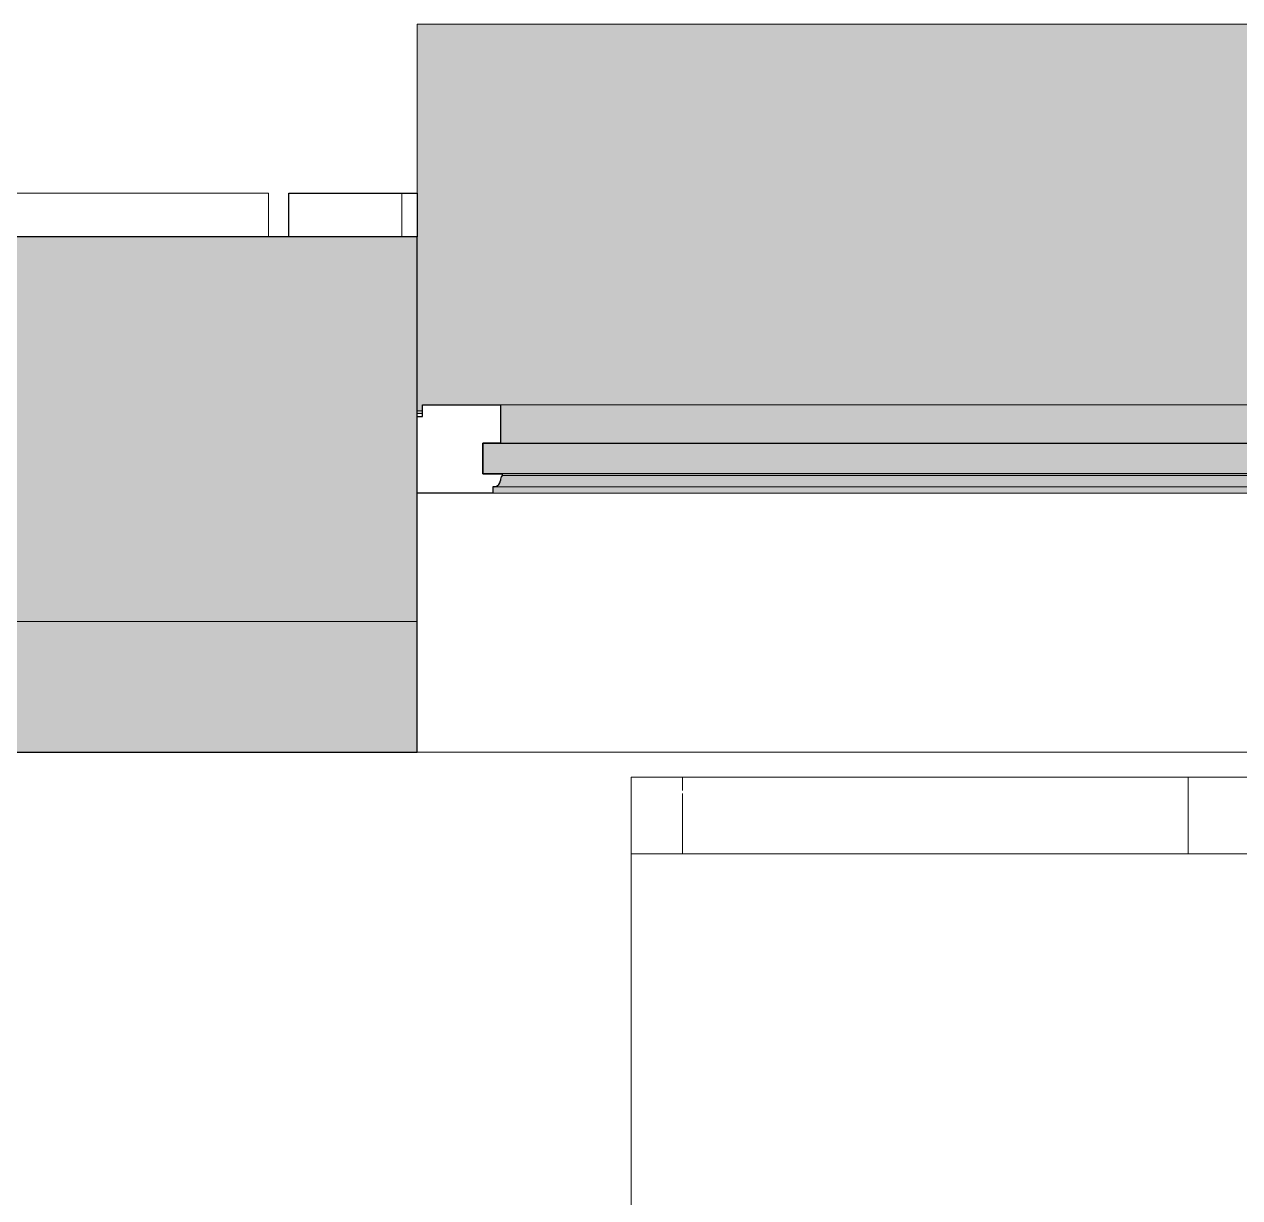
# Model space of a CAD drawing. Header units: millimetres. Extents: x 155927 to 295199, y -4084 to 97293.
# Drawn here: x 199977 to 200926, y 33898 to 34813 of the extents above; entities that cross this region are included whole.
import ezdxf

# ---------------------------------------------------------------- set-up
doc = ezdxf.new("R2010")
doc.units = ezdxf.units.MM
doc.header["$MEASUREMENT"] = 0
for name, color, linetype, lineweight in [('A-GLAZ', 7, 'CONTINUOUS', 9), ('A-GLAZ-CURT', 7, 'CONTINUOUS', 9), ('A-WALL', 7, 'CONTINUOUS', 9), ('A-WALL-PATT', 7, 'CONTINUOUS', 9), ('I-FURN', 8, 'CONTINUOUS', 9), ('I-WALL', 7, 'CONTINUOUS', 9)]:
    doc.layers.add(name, color=color, linetype=linetype, lineweight=lineweight)

msp = doc.modelspace()

# ---------------------------------------------------------------- hatches: boundary and pattern name
at = {"layer": 'A-GLAZ'}
for points in [[(202313.51, 34511.82), (202317.83, 34511.82), (202317.83, 34813.45), (200283.69, 34813.45), (200283.69, 34511.82), (200288.01, 34511.82), (200288.01, 34516.47), (201296.51, 34516.47), (201296.51, 34511.82), (201305.15, 34511.82), (201305.15, 34516.47), (202313.51, 34516.47)], [(201235.63, 34486.53), (201235.63, 34516.47), (200348.89, 34516.47), (200348.89, 34486.53), (200961.39, 34486.53)], [(201249.61, 34462.59), (201249.61, 34486.53), (200334.91, 34486.53), (200334.91, 34462.59), (200961.39, 34462.59)], [(201235.13, 34457.52), (201235.62, 34458.59), (201234.4, 34461.49), (200350.12, 34461.49), (200348.9, 34457.52), (200961.39, 34457.52)], [(201240.08, 34447.61), (201241.62, 34447.61), (201241.62, 34452.6), (200342.9, 34452.06), (200342.9, 34447.61), (201239.86, 34447.61)], [(201240.08, 34452.6), (201236.71, 34454.9), (201235.41, 34457.52), (200348.68, 34457.52), (200346.9, 34453.85), (200344.44, 34452.6), (201237.84, 34452.6)]]:
    msp.add_hatch(color=256, dxfattribs=at).paths.add_polyline_path(points, flags=0)
h = msp.add_hatch(color=256, dxfattribs=at)
h.paths.add_polyline_path([(202317.83, 34509.7), (202317.83, 34511.82), (202313.51, 34511.82), (202313.51, 34509.7)], flags=0)
h.paths.add_polyline_path([(201301.47, 34509.7), (201305.15, 34509.7), (201305.15, 34511.82), (201296.51, 34511.82), (201296.51, 34509.7)], flags=0)
h.paths.add_polyline_path([(200288.01, 34509.7), (200288.01, 34511.82), (200283.69, 34511.82), (200283.69, 34509.7)], flags=0)
at = {"layer": 'A-WALL-PATT'}
h = msp.add_hatch(color=256, dxfattribs=at)
h.paths.add_polyline_path([(231130.83, 34347.61), (231130.83, 34647.61), (229692.83, 34647.61), (229692.83, 34347.61), (230840.83, 34347.61)], flags=0)
h.paths.add_polyline_path([(220908.83, 34347.61), (220908.83, 34647.61), (202317.83, 34647.61), (202317.83, 34347.61), (220172.32, 34347.61)], flags=0)
h.paths.add_polyline_path([(200283.69, 34347.61), (200283.69, 34647.61), (197292.83, 34647.61), (197292.83, 34347.61), (199760.7, 34347.61)], flags=0)
h.paths.add_polyline_path([(194558.83, 34347.61), (194558.83, 34647.61), (192442.83, 34647.61), (192442.83, 34437.61), (192417.83, 34437.61), (192417.83, 34347.61), (193757.29, 34347.61)], flags=0)
h.paths.add_polyline_path([(190808.83, 34347.61), (190808.83, 34437.61), (190783.83, 34437.61), (190783.83, 34647.61), (187317.98, 34647.61), (187317.98, 34347.61), (190783.83, 34347.61)], flags=0)
h.paths.add_polyline_path([(185283.83, 34347.61), (185283.83, 34647.61), (166692.83, 34647.61), (166692.83, 34347.61), (184151.82, 34347.61)], flags=0)
h.paths.add_polyline_path([(157908.83, 34347.61), (157908.83, 34647.61), (156760.83, 34647.61), (156760.83, 34347.61), (157736.79, 34347.61)], flags=0)
h = msp.add_hatch(color=256, dxfattribs=at)
h.paths.add_polyline_path([(204125.43, 34245.61), (204125.43, 34347.61), (202317.83, 34347.61), (202317.83, 34245.61), (203362.75, 34245.61)], flags=0)
h.paths.add_polyline_path([(200283.69, 34245.61), (200283.69, 34347.61), (197592.01, 34347.61), (197592.01, 34245.61), (199760.7, 34245.61)], flags=0)

# ---------------------------------------------------------------- linework, layer by layer
at = {"layer": 'A-GLAZ'}
for p, q in [((200283.69, 34681.61), (200283.69, 34813.45)), ((202317.83, 34813.45), (200283.69, 34813.45)), ((200348.89, 34516.47), (201235.63, 34516.47)), ((200288.01, 34511.82), (200283.69, 34511.82)), ((200288.01, 34509.7), (200283.69, 34509.7)), ((200350.12, 34461.49), (201234.4, 34461.49)), ((200342.9, 34452.6), (200344.44, 34452.6)), ((200344.44, 34452.6), (201240.08, 34452.6)), ((201241.62, 34447.61), (200342.9, 34447.61))]:
    msp.add_line(p, q, dxfattribs=at)
at = {"layer": 'A-GLAZ', "lineweight": 30}
for p, q in [((200183.69, 34647.61), (200183.69, 34681.61)), ((200183.69, 34681.61), (200283.69, 34681.61)), ((200283.69, 34681.61), (200283.69, 34647.61)), ((200288.01, 34516.47), (200348.89, 34516.47)), ((200288.01, 34507.49), (200288.01, 34516.47)), ((200348.89, 34516.47), (200348.89, 34486.53)), ((200283.69, 34507.49), (200288.01, 34507.49)), ((200334.91, 34462.59), (200334.91, 34486.53)), ((200334.91, 34486.53), (201249.61, 34486.53)), ((200334.91, 34486.53), (200334.91, 34462.59)), ((200348.89, 34486.53), (200334.91, 34486.53)), ((201249.61, 34462.59), (200334.91, 34462.59)), ((200334.91, 34462.59), (200350.12, 34462.59)), ((200350.12, 34462.59), (200350.12, 34461.49)), ((200344.44, 34452.6), (200342.9, 34452.6)), ((200342.9, 34452.6), (200342.9, 34447.61)), ((200342.9, 34447.61), (200283.69, 34447.61))]:
    msp.add_line(p, q, dxfattribs=at)
at = {"layer": 'A-GLAZ', "linetype": 'Continuous'}
msp.add_line((200271.79, 34647.61), (200271.79, 34681.61), dxfattribs=at)
at = {"layer": 'A-GLAZ', "lineweight": 30}
for centre, radius, start, end in [((200356.06, 34457.08), 7.4, 143.42608, 176.57392), ((200343.33, 34457.84), 5.36, 281.95238, 356.57392)]:
    msp.add_arc(centre, radius, start, end, dxfattribs=at)
at = {"layer": 'A-GLAZ'}
msp.add_open_spline([(200350.12, 34461.49), (200349.83, 34461.1), (200349.59, 34460.69), (200349.39, 34460.27)], degree=3, dxfattribs=at)
for points, knots in [([(200346.9, 34453.85), (200346.86, 34453.81), (200346.68, 34453.66), (200346.36, 34453.41), (200345.91, 34453.14), (200345.29, 34452.83), (200344.79, 34452.67), (200344.44, 34452.6)], [0.6, 0.6, 0.6, 0.6, 0.625, 0.7, 0.775, 0.85, 1, 1, 1, 1]), ([(200348.68, 34457.52), (200348.65, 34457.06), (200348.52, 34456.37), (200348.21, 34455.61), (200347.99, 34455.2), (200347.87, 34455), (200347.81, 34454.9)], [0, 0, 0, 0, 0.2, 0.3, 0.35, 0.4, 0.4, 0.4, 0.4])]:
    msp.add_open_spline(points, degree=3, knots=knots, dxfattribs=at)
at = {"layer": 'A-GLAZ-CURT', "lineweight": 20}
for p, q in [((200167.83, 34681.61), (197558.83, 34681.61)), ((200167.83, 34647.61), (200167.83, 34681.61)), ((197558.83, 34647.61), (200167.83, 34647.61))]:
    msp.add_line(p, q, dxfattribs=at)
at = {"layer": 'A-WALL', "lineweight": 30}
for p, q in [((200283.69, 34647.61), (197292.83, 34647.61)), ((200283.69, 34347.61), (200283.69, 34647.61))]:
    msp.add_line(p, q, dxfattribs=at)
at = {"layer": 'A-WALL'}
msp.add_line((197592.01, 34347.61), (200283.69, 34347.61), dxfattribs=at)
at = {"layer": 'I-FURN'}
for p, q in [((200490.83, 34226.14), (200450.83, 34226.14)), ((200450.83, 34226.14), (200885.47, 34226.14)), ((200450.83, 34226.14), (200450.83, 34166.14)), ((200450.83, 34226.14), (200450.83, 34166.14)), ((201250.83, 34226.14), (200450.83, 34226.14)), ((200450.83, 34226.14), (200450.83, 32826.14)), ((200450.83, 32826.14), (200450.83, 34226.14)), ((200450.83, 34226.14), (201250.83, 34226.14)), ((202010.83, 34226.14), (200490.83, 34226.14)), ((200490.83, 34226.14), (200490.83, 34215.57)), ((200490.83, 34226.14), (200490.83, 34215.57)), ((200885.47, 34226.14), (201015.83, 34226.14)), ((200885.47, 34226.14), (200885.47, 34166.14)), ((200885.47, 34226.14), (200885.47, 34166.14)), ((200490.83, 34213.25), (200490.83, 34166.14)), ((200490.83, 34213.25), (200490.83, 34166.14)), ((200885.47, 34166.14), (200450.83, 34166.14)), ((200450.83, 34166.14), (200490.31, 34166.14)), ((200490.83, 34166.14), (202010.83, 34166.14)), ((201015.83, 34166.14), (200885.47, 34166.14))]:
    msp.add_line(p, q, dxfattribs=at)
at = {"layer": 'I-WALL'}
for p, q in [((200283.69, 34347.61), (197592.01, 34347.61)), ((202317.83, 34245.61), (200283.69, 34245.61))]:
    msp.add_line(p, q, dxfattribs=at)
at = {"layer": 'I-WALL', "lineweight": 30}
for p, q in [((200283.69, 34245.61), (200283.69, 34347.61)), ((197592.01, 34245.61), (200283.69, 34245.61))]:
    msp.add_line(p, q, dxfattribs=at)

doc.saveas('drawing.dxf')
